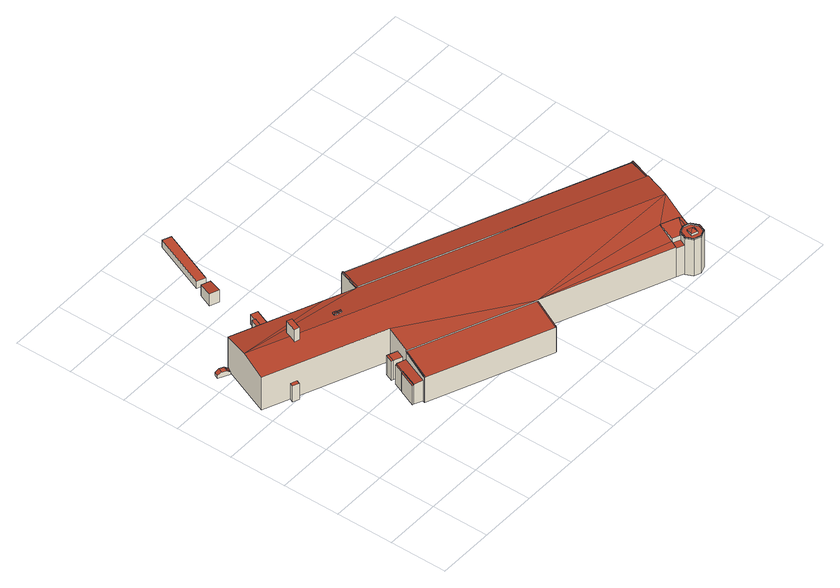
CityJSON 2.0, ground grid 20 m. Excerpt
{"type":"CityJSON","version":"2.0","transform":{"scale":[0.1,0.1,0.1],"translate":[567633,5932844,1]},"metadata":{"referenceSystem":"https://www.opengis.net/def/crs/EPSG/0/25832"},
"CityObjects":{
"building1":{"type":"Building","attributes":{"Grundfläche 2D":"7.879438","Grundhöhe NN":"5.802"},"geometry":[{"type":"Solid","lod":"3","boundaries":[[[[0,1,2,3]],[[4,1,0,5]],[[4,5,6]],[[4,6,7]],[[3,2,8,9]],[[6,5,0,3,9,10]],[[7,6,10,11]],[[2,1,4,7,11,8]],[[10,9,8,11]]]],"semantics":{"surfaces":[{"type":"RoofSurface"},{"type":"WallSurface"},{"type":"GroundSurface"}],"values":[[0,0,0,0,1,1,1,1,2]]}}]},
"building2":{"type":"Building","attributes":{"Grundfläche 2D":"3.758147","Grundhöhe NN":"5.565"},"geometry":[{"type":"Solid","lod":"3","boundaries":[[[[12,13,14,15]],[[16,17,15,14]],[[17,18,12,15]],[[18,19,13,12]],[[19,16,14,13]],[[19,18,17,16]]]],"semantics":{"surfaces":[{"type":"RoofSurface"},{"type":"WallSurface"},{"type":"GroundSurface"}],"values":[[0,1,1,1,1,2]]}}]},
"building3":{"type":"Building","attributes":{"Grundfläche 2D":"14.142736","Grundhöhe NN":"5.551"},"geometry":[{"type":"Solid","lod":"3","boundaries":[[[[20,21,22,23]],[[21,20,24,25]],[[22,21,25,26]],[[23,22,26,27]],[[20,23,27,24]],[[25,24,27,26]]]],"semantics":{"surfaces":[{"type":"RoofSurface"},{"type":"WallSurface"},{"type":"GroundSurface"}],"values":[[0,1,1,1,1,2]]}}]},
"building4":{"type":"Building","attributes":{"Grundfläche 2D":"16.537545","Grundhöhe NN":"5.675"},"geometry":[{"type":"Solid","lod":"3","boundaries":[[[[28,29,30,31]],[[32,33,31,30]],[[33,34,28,31]],[[34,35,29,28]],[[35,32,30,29]],[[35,34,33,32]]]],"semantics":{"surfaces":[{"type":"RoofSurface"},{"type":"WallSurface"},{"type":"GroundSurface"}],"values":[[0,1,1,1,1,2]]}}]},
"building5":{"type":"Building","attributes":{"Grundfläche 2D":"64.966431","Grundhöhe NN":"5.602"},"geometry":[{"type":"Solid","lod":"3","boundaries":[[[[36,37,38,39]],[[40,41,39,38]],[[41,42,36,39]],[[42,43,37,36]],[[43,40,38,37]],[[43,42,41,40]]]],"semantics":{"surfaces":[{"type":"RoofSurface"},{"type":"WallSurface"},{"type":"GroundSurface"}],"values":[[0,1,1,1,1,2]]}}]},
"building6":{"type":"Building","attributes":{"Grundfläche 2D":"5290.549654","Grundhöhe NN":"1.384"},"children":["building6-1","building6-2","building6-3","building6-4","building6-5","building6-6","building6-7","building6-8","building6-9","building6-10"],"geometry":[{"type":"Solid","lod":"3","boundaries":[[[[44,45,46,47,48,49,50,51,52]],[[53,54,55,56,57,58,59,60,61]],[[62,57,56]],[[63,57,62]],[[58,57,64,65,66,67,60,59]],[[65,68,69,70,66]],[[71,72,67]],[[72,73,67]],[[73,60,67]],[[74,75,60,73]],[[76,77,78]],[[77,76,79,80]],[[79,76,81,82,83,84,80]],[[83,85,80,84]],[[86,77,80]],[[87,88,89,90,91,92,93,94,95]],[[89,96,97,90]],[[98,99,100,101]],[[102,103,104,105]],[[106,107,108,109]],[[110,111,112,113,114,115,116]],[[117,118,119,120]],[[121,122,123,124]],[[125,126,127,128]],[[129,130,131,132]],[[133,121,124,134]],[[135,136,137,138,139,140]],[[141,138,137]],[[142,143,74,138,141]],[[47,137,136,48]],[[137,47,46,142,141]],[[117,144,145,50,49,48,136,135,118]],[[51,50,145,146]],[[52,51,146,147]],[[44,52,147,148]],[[45,44,148,149]],[[45,149,150,142,46]],[[101,100,151,152]],[[98,101,152,153]],[[99,98,153,154]],[[102,105,155,156]],[[103,102,156,157]],[[104,103,157,158]],[[109,108,159,160]],[[106,109,160,161]],[[107,106,161,162]],[[53,61,163,164,82,81,76,78,165,55,54]],[[55,165,78,166,167,56]],[[105,104,158,159,108,107,162,168,63,62,56,167,155]],[[64,57,63,168,169]],[[99,154,170,65,64,169,151,100]],[[123,122,171,172,110,116,95,173,69,68,65,170,174]],[[69,173,95,94,93,92,175,176,120,71,67,66,70]],[[71,120,119,72]],[[143,75,74]],[[60,75,143,177,163,61]],[[111,110,172,178]],[[125,179,180,132,131,114,113,112,111,178,181,126]],[[114,131,182,183,115]],[[117,120,176,144]],[[124,123,174,184]],[[185,171,122,121]],[[85,83,82,164,186]],[[86,80,85,186,187]],[[78,77,86,187,188,166]],[[128,127,189,190]],[[125,128,190,179]],[[127,126,181,189]],[[129,132,180,191]],[[130,129,191,192]],[[131,130,192,182]],[[193,88,87,95,116,115,183]],[[89,88,193,194]],[[96,89,194,195]],[[97,96,195,196]],[[90,97,196,197]],[[91,90,197,198]],[[92,91,198,175]],[[134,124,184,199]],[[133,134,199,200]],[[121,133,200,185]],[[143,142,150,177]],[[74,73,139,138]],[[139,73,72,140]],[[140,72,119,118,135]],[[181,178,172,171,185,200,199,184,174,170,154,153,152,151,169,168,162,161,160,159,158,157,156,155,167,166,188,187,186,164,163,177,150,149,148,147,146,145,144,176,175,198,197,196,195,194,193,183,182,192,191,180,179,190,189]]]],"semantics":{"surfaces":[{"type":"RoofSurface"},{"type":"WallSurface"},{"type":"GroundSurface"}],"values":[[0,0,0,0,0,0,0,0,0,0,0,0,0,0,0,0,0,0,0,0,0,0,0,0,0,0,0,0,0,1,1,1,1,1,1,1,1,1,1,1,1,1,1,1,1,1,1,1,1,1,1,1,1,1,1,1,1,1,1,1,1,1,1,1,1,1,1,1,1,1,1,1,1,1,1,1,1,1,1,1,1,1,1,1,1,2]]}}]},
"building6-1":{"type":"BuildingInstallation","parents":["building6"],"geometry":[{"type":"MultiSurface","lod":"3","boundaries":[[[201,202,203,204,205,206,207,208,209,210]],[[211,212,205,204]],[[206,205,212,213]],[[207,206,213,214]],[[208,207,214,215]],[[52,44,210,209]],[[44,45,201,210]],[[45,46,202,201]],[[46,47,203,202]]],"semantics":{"surfaces":[{"type":"RoofSurface"},{"type":"WallSurface"}],"values":[0,1,1,1,1,1,1,1,1]}}]},
"building6-2":{"type":"BuildingInstallation","parents":["building6"],"geometry":[{"type":"MultiSurface","lod":"3","boundaries":[[[216,217,218]],[[216,219,217]],[[216,218,220]],[[216,220,219]],[[221,222,218,217]],[[220,218,222,223]],[[223,224,219,220]],[[217,219,224,221]]],"semantics":{"surfaces":[{"type":"RoofSurface"},{"type":"WallSurface"}],"values":[0,0,0,0,1,1,1,1]}}]},
"building6-3":{"type":"BuildingInstallation","parents":["building6"],"geometry":[{"type":"MultiSurface","lod":"3","boundaries":[[[225,226,227,204,203,228,229,230,231,209,208]],[[47,48,228,203]],[[48,49,50,230,229,228]],[[50,51,231,230]],[[51,52,209,231]],[[225,208,215,232]],[[232,233,226,225]],[[227,226,233,234]],[[204,227,234,211]]],"semantics":{"surfaces":[{"type":"RoofSurface"},{"type":"WallSurface"}],"values":[0,1,1,1,1,1,1,1,1]}}]},
"building6-4":{"type":"BuildingInstallation","parents":["building6"],"geometry":[{"type":"MultiSurface","lod":"3","boundaries":[[[235,236,237]],[[237,236,238]],[[239,236,235]],[[240,236,239]],[[238,236,240]],[[237,241,242,239,235]],[[242,243,240,239]],[[243,244,238,240]],[[244,241,237,238]]],"semantics":{"surfaces":[{"type":"RoofSurface"},{"type":"WallSurface"}],"values":[0,0,0,0,0,1,1,1,1]}}]},
"building6-5":{"type":"BuildingInstallation","parents":["building6"],"geometry":[{"type":"MultiSurface","lod":"3","boundaries":[[[245,246,247,248]],[[58,249,246,245,250]],[[249,251,247,246]],[[59,252,248,247,251]],[[252,250,245,248]]],"semantics":{"surfaces":[{"type":"RoofSurface"},{"type":"WallSurface"}],"values":[0,1,1,1,1]}}]},
"building6-6":{"type":"BuildingInstallation","parents":["building6"],"geometry":[{"type":"MultiSurface","lod":"3","boundaries":[[[253,254,255,256]],[[256,255,257]],[[258,255,254]],[[259,257,255,258]],[[256,260,261,254,253]],[[261,262,258,254]],[[262,263,264,257,259,258]],[[264,260,256,257]]],"semantics":{"surfaces":[{"type":"RoofSurface"},{"type":"WallSurface"}],"values":[0,0,0,0,1,1,1,1]}}]},
"building6-7":{"type":"BuildingInstallation","parents":["building6"],"geometry":[{"type":"MultiSurface","lod":"3","boundaries":[[[265,266,267,268]],[[83,268,267,82]],[[83,84,265,268]],[[266,265,84,81]],[[82,267,266,81]]],"semantics":{"surfaces":[{"type":"RoofSurface"},{"type":"WallSurface"}],"values":[0,1,1,1,1]}}]},
"building6-8":{"type":"BuildingInstallation","parents":["building6"],"geometry":[{"type":"MultiSurface","lod":"3","boundaries":[[[269,165,270,271]],[[165,269,77,78]],[[270,165,78,76]],[[271,270,76,79]],[[269,271,79,77]]],"semantics":{"surfaces":[{"type":"RoofSurface"},{"type":"WallSurface"}],"values":[0,1,1,1,1]}}]},
"building6-9":{"type":"BuildingInstallation","parents":["building6"],"geometry":[{"type":"MultiSurface","lod":"3","boundaries":[[[173,272,273,274]],[[87,88,272,173,95]],[[88,89,273,272]],[[89,94,274,273]],[[95,173,274,94]]],"semantics":{"surfaces":[{"type":"RoofSurface"},{"type":"WallSurface"}],"values":[0,1,1,1,1]}}]},
"building6-10":{"type":"BuildingInstallation","parents":["building6"],"geometry":[{"type":"MultiSurface","lod":"3","boundaries":[[[275,276,277,278]],[[278,277,93,90]],[[275,278,90,91]],[[276,275,91,92]],[[277,276,92,93]]],"semantics":{"surfaces":[{"type":"RoofSurface"},{"type":"WallSurface"}],"values":[0,1,1,1,1]}}]}
},
"vertices":[
[18,808,67],[27,824,67],[15,830,58],[7,814,58],[42,816,67],[34,800,67],[45,794,58],[54,810,58],[15,830,48],[7,814,48],[45,794,48],[54,810,48],
[233,830,88],[245,859,88],[234,863,88],[222,835,88],[234,863,46],[222,835,46],[233,830,46],[245,859,46],
[255,884,85],[232,828,85],[254,819,85],[277,875,85],[255,884,46],[232,828,46],[254,819,46],[277,875,46],
[291,1063,90],[261,1074,90],[242,1027,95],[273,1015,95],[242,1027,47],[273,1015,47],[291,1063,47],[261,1074,47],
[307,1092,73],[386,1283,73],[357,1295,73],[278,1105,73],[357,1295,46],[278,1105,46],[307,1092,46],[386,1283,46],
[1308,16,148],[1318,41,148],[1307,67,148],[1282,77,148],[1259,68,148],[1258,66,148],[1248,41,148],[1258,16,148],[1283,6,148],[1405,303,134],[502,677,134],[497,679,134],[496,677,134],[57,751,147],[198,692,147],[215,685,147],[1366,206,147],[1407,303,134],[393,719,134],[95,843,134],[18,657,134],[418,492,134],[790,234,123],[792,233,123],[382,404,123],[381,403,123],[383,402,123],[1222,55,123],[1231,77,127],[1258,143,136],[1325,115,135],[1327,114,135],[502,677,130],[533,762,116],[497,679,130],[537,760,116],[538,761,116],[1403,304,130],[1405,303,130],[1439,386,116],[1437,387,116],[1440,388,116],[533,763,116],[342,308,104],[339,301,103],[341,300,103],[748,132,103],[750,131,103],[792,233,118],[790,234,118],[383,402,118],[381,403,118],[340,299,103],[748,131,103],[122,598,67],[128,612,67],[107,620,67],[102,607,67],[399,734,73],[365,748,73],[359,733,85],[393,719,85],[189,818,64],[184,806,64],[205,797,64],[210,809,64],[382,404,86],[354,417,82],[340,385,82],[339,383,82],[314,321,82],[342,308,86],[381,403,86],[1249,43,118],[1258,66,121],[1231,77,121],[1222,55,118],[361,433,80],[389,421,80],[400,449,80],[372,461,80],[340,385,80],[353,415,80],[348,417,80],[336,387,80],[335,384,80],[309,322,80],[314,321,80],[339,383,80],[354,435,80],[366,463,80],[1258,66,139],[1259,68,139],[1282,77,139],[1316,118,138],[1258,143,139],[1231,77,139],[1297,71,138],[1307,67,134],[1327,114,134],[1249,43,4],[1248,41,4],[1258,16,4],[1283,6,4],[1308,16,4],[1318,41,4],[1307,67,4],[107,620,4],[102,607,4],[122,598,4],[128,612,4],[393,719,4],[399,734,4],[365,748,4],[359,733,4],[205,797,4],[210,809,4],[189,818,4],[184,806,4],[1407,303,4],[1405,303,4],[497,679,133],[497,679,4],[496,677,4],[95,843,4],[18,657,4],[418,492,4],[389,421,4],[382,404,4],[381,403,121],[400,449,4],[792,233,4],[1222,55,4],[1327,114,4],[354,417,4],[340,385,4],[339,383,4],[353,415,4],[314,321,4],[342,308,4],[372,461,4],[361,433,4],[1440,388,4],[533,763,4],[533,762,4],[348,417,4],[336,387,4],[335,384,4],[309,322,4],[339,301,4],[341,300,4],[340,299,4],[748,131,4],[748,132,4],[750,131,4],[366,463,4],[354,435,4],
[1318,41,152],[1307,67,152],[1282,77,152],[1282,74,152],[1305,65,152],[1315,41,152],[1306,18,152],[1283,9,152],[1283,6,152],[1308,16,152],[1282,74,148],[1305,65,148],[1315,41,148],[1306,18,148],[1283,9,148],
[1283,40,167],[1289,25,155],[1298,47,155],[1268,33,155],[1277,56,155],[1289,25,148],[1298,47,148],[1277,56,148],[1268,33,148],
[1260,17,152],[1251,41,152],[1261,66,152],[1259,68,152],[1258,66,152],[1248,41,152],[1258,16,152],[1260,17,148],[1251,41,148],[1261,66,148],
[373,640,148],[374,644,149],[368,641,148],[372,651,147],[377,638,148],[381,647,147],[368,641,145],[377,638,145],[381,647,144],[372,651,144],
[206,712,192],[190,670,192],[207,664,192],[223,705,192],[190,670,144],[206,712,145],[207,664,144],[223,705,145],
[353,653,148],[351,647,148],[359,651,150],[356,658,147],[367,654,147],[362,642,148],[363,643,148],[356,658,143],[351,647,145],[362,642,145],[363,643,145],[367,654,143],
[1437,387,122],[1403,304,133],[1405,303,133],[1439,386,122],
[533,762,122],[502,677,133],[537,760,122],
[339,301,107],[341,300,107],[383,402,121],
[750,131,105],[792,233,120],[790,234,120],[748,132,105]
]}
